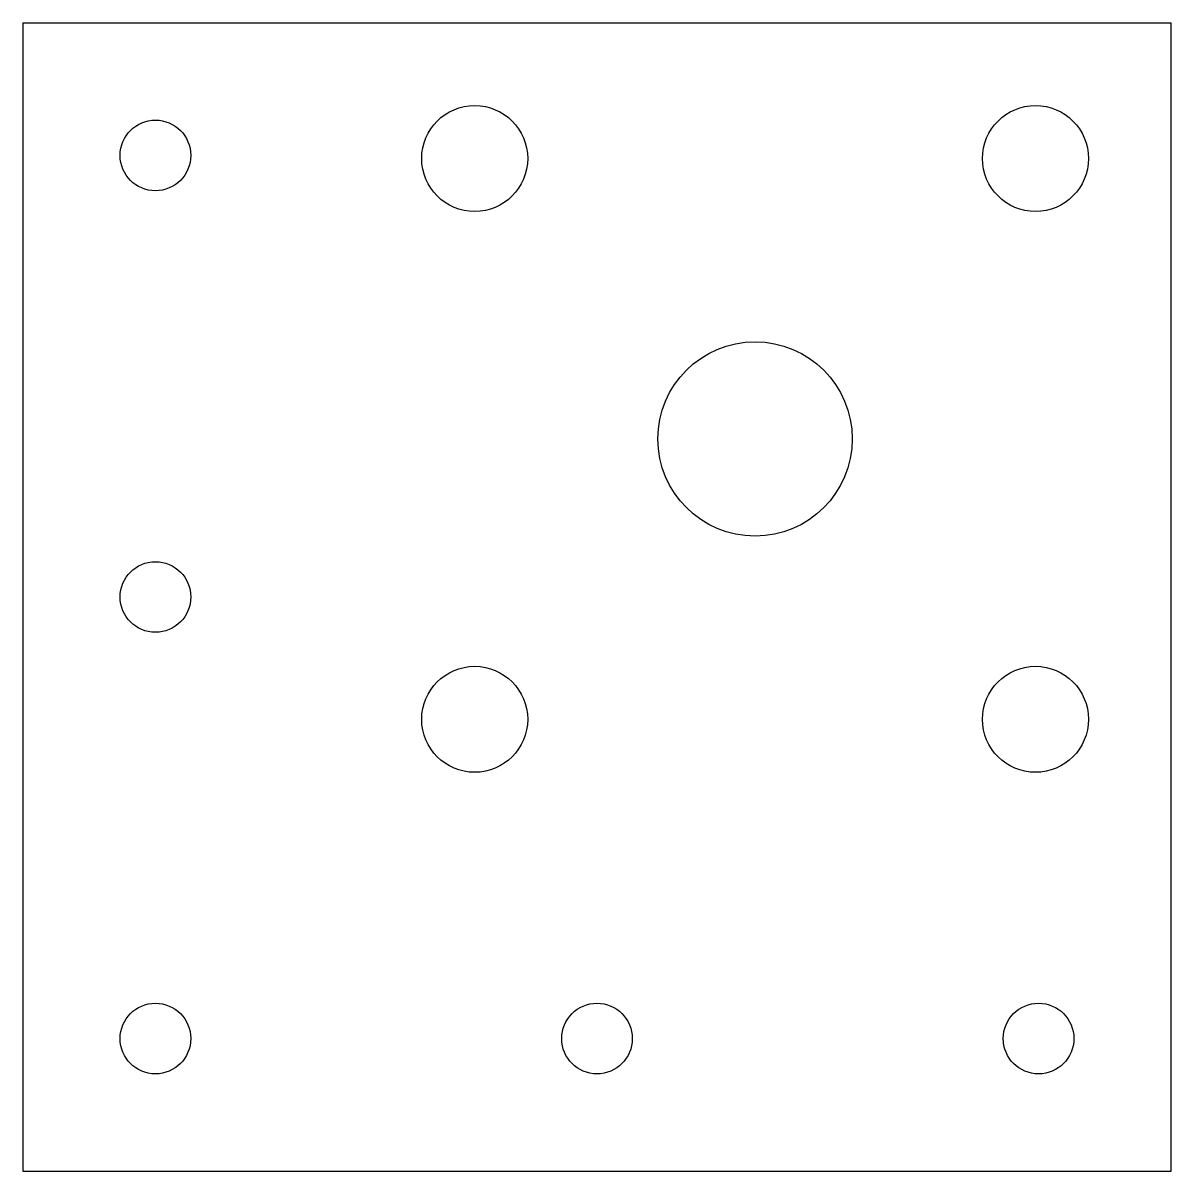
# Model space of a CAD drawing. Header units: millimetres. Extents: x -83 to 47, y -83 to 47.
import ezdxf

# ---------------------------------------------------------------- set-up
doc = ezdxf.new("R2010")
doc.units = ezdxf.units.MM

msp = doc.modelspace()

# ---------------------------------------------------------------- linework, layer by layer
at = {"color": 7, "linetype": 'Continuous', "lineweight": 25}
for p, q in [((-82.9, 47.1), (-82.9, -82.9)), ((-82.9, 47.1), (47.1, 47.1)), ((47.1, -82.9), (47.1, 47.1)), ((-82.9, -82.9), (47.1, -82.9))]:
    msp.add_line(p, q, dxfattribs=at)
for centre, radius in [((-31.75, 31.75), 6), ((31.75, 31.75), 6), ((-67.9, 32.1), 4), ((0, 0), 11), ((-67.9, -17.9), 4), ((-31.75, -31.75), 6), ((31.75, -31.75), 6), ((-67.9, -67.9), 4), ((-17.9, -67.9), 4), ((32.1, -67.9), 4)]:
    msp.add_circle(centre, radius, dxfattribs=at)

doc.saveas('drawing.dxf')
